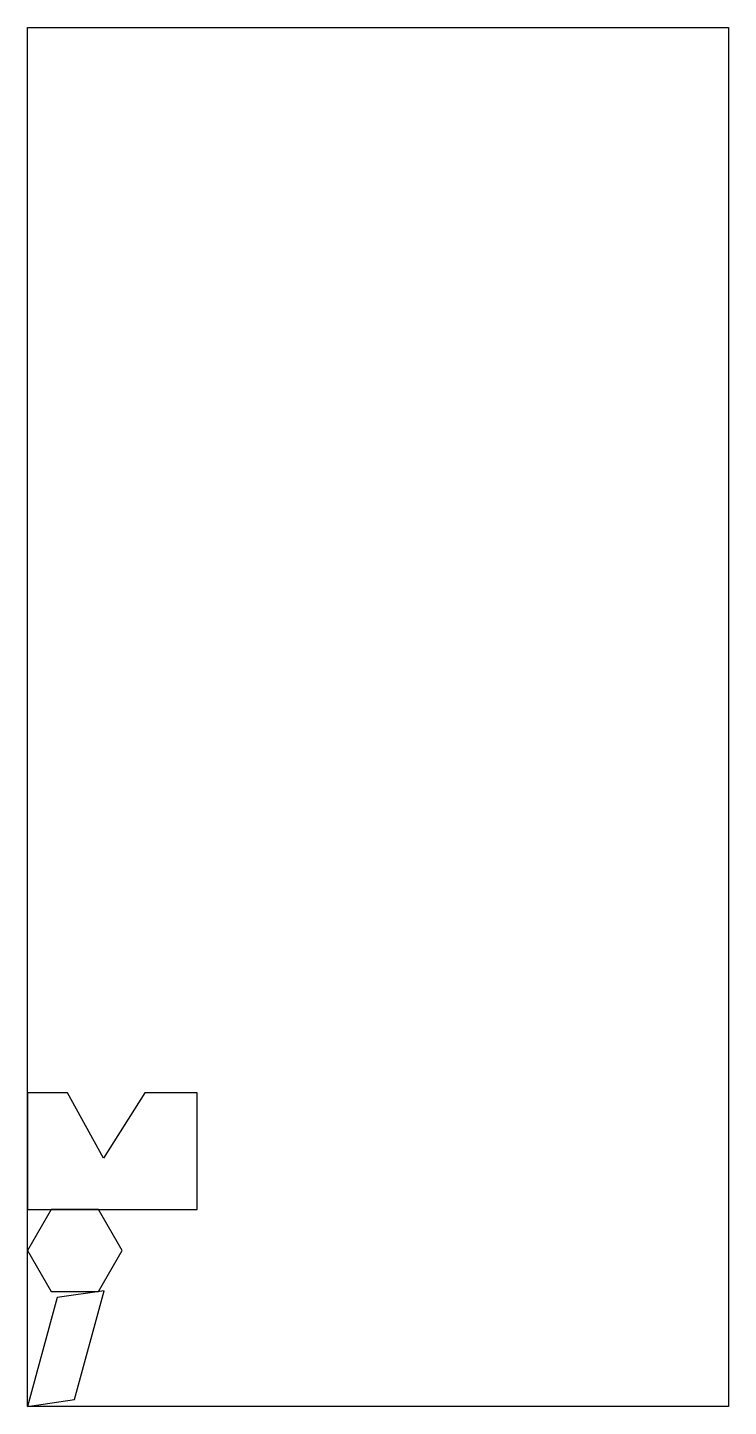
# Model space of a CAD drawing. Header units: metres. Extents: x 0 to 300, y 0 to 590.
import ezdxf

# ---------------------------------------------------------------- set-up
doc = ezdxf.new("R2010")
doc.units = ezdxf.units.M

msp = doc.modelspace()

# ---------------------------------------------------------------- linework, layer by layer
for points in [[(0, 0), (0, 590), (300, 590), (300, 0), (0, 0)], [(0, 134.23), (0, 84.27), (72.66, 84.27), (72.66, 134.23), (50.14, 134.23), (32.56, 106.23), (17.08, 134.23), (0, 134.23)], [(30.39, 49.18), (40.52, 66.73), (30.39, 84.27), (10.13, 84.27), (0, 66.73), (10.13, 49.18), (30.39, 49.18)], [(0, 0), (20.15, 2.97), (32.77, 49.53), (12.62, 46.56), (0, 0)]]:
    msp.add_lwpolyline(points, close=True)

doc.saveas('drawing.dxf')
